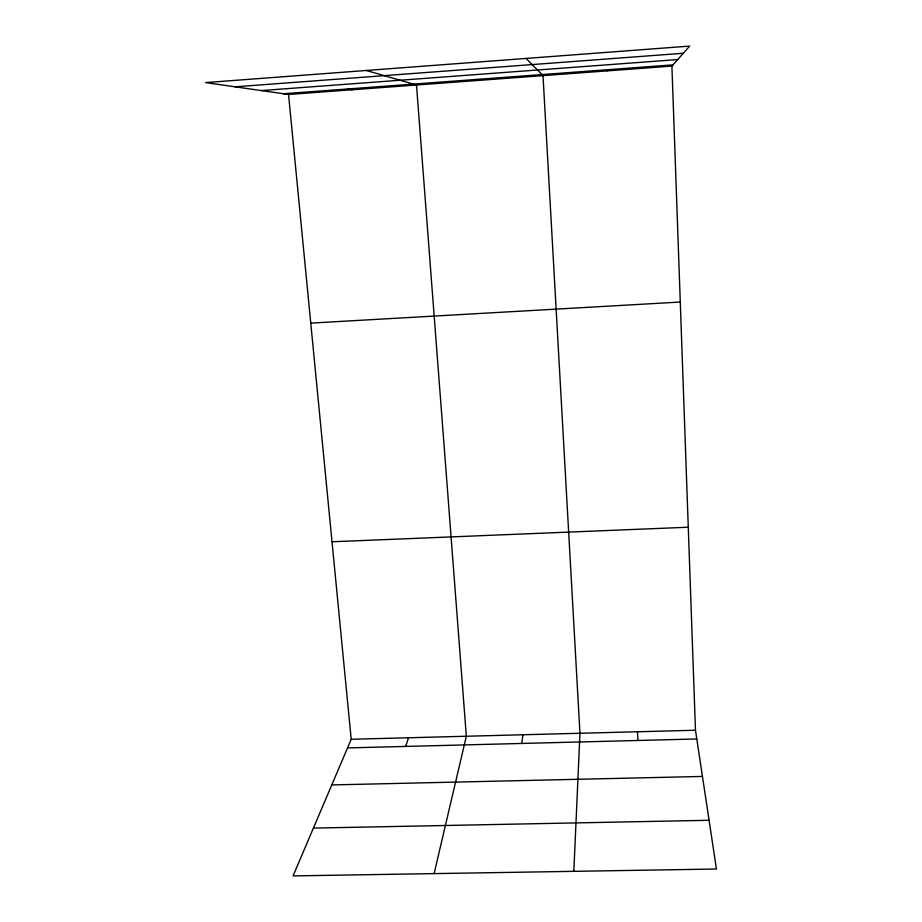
<?xml version="1.0" encoding="UTF-8"?>
<svg xmlns="http://www.w3.org/2000/svg" width="922" height="922" viewBox="0 0 922 922"><rect width="100%" height="100%" fill="white"/><g stroke="black" fill="none" stroke-linecap="round" stroke-linejoin="round"><path stroke-width="1.38" d="M607.16 70.89L607.172 69.749M573.83 871.336L579.961 733.267L543.012 75.639L526.105 58.432M521.691 743.466L522.912 734.765M434.101 873.607L466.336 736.252L416.49 85.008L366.334 70.475M405.668 746.428L408.538 737.773M288.54 94.47L351.213 739.271L293.069 875.9L716.44 869.02L695.476 730.236L671.908 66.096L689.668 46.1L205.56 82.588L288.54 94.47L671.908 66.096M235.098 86.818L683.317 53.257M261.295 90.575L677.705 59.561M283.423 93.744L672.991 64.874M310.772 323.115L680.275 302.047M332.024 541.767L688.273 527.223M351.213 739.271L695.476 730.236M347.536 747.915L696.79 738.971M331.782 784.933L702.46 776.439M313.411 828.094L709.076 820.28M348.101 88.95L352.216 89.757M477.389 79.361L479.463 80.341M637.471 731.757L637.932 740.481"/></g></svg>
